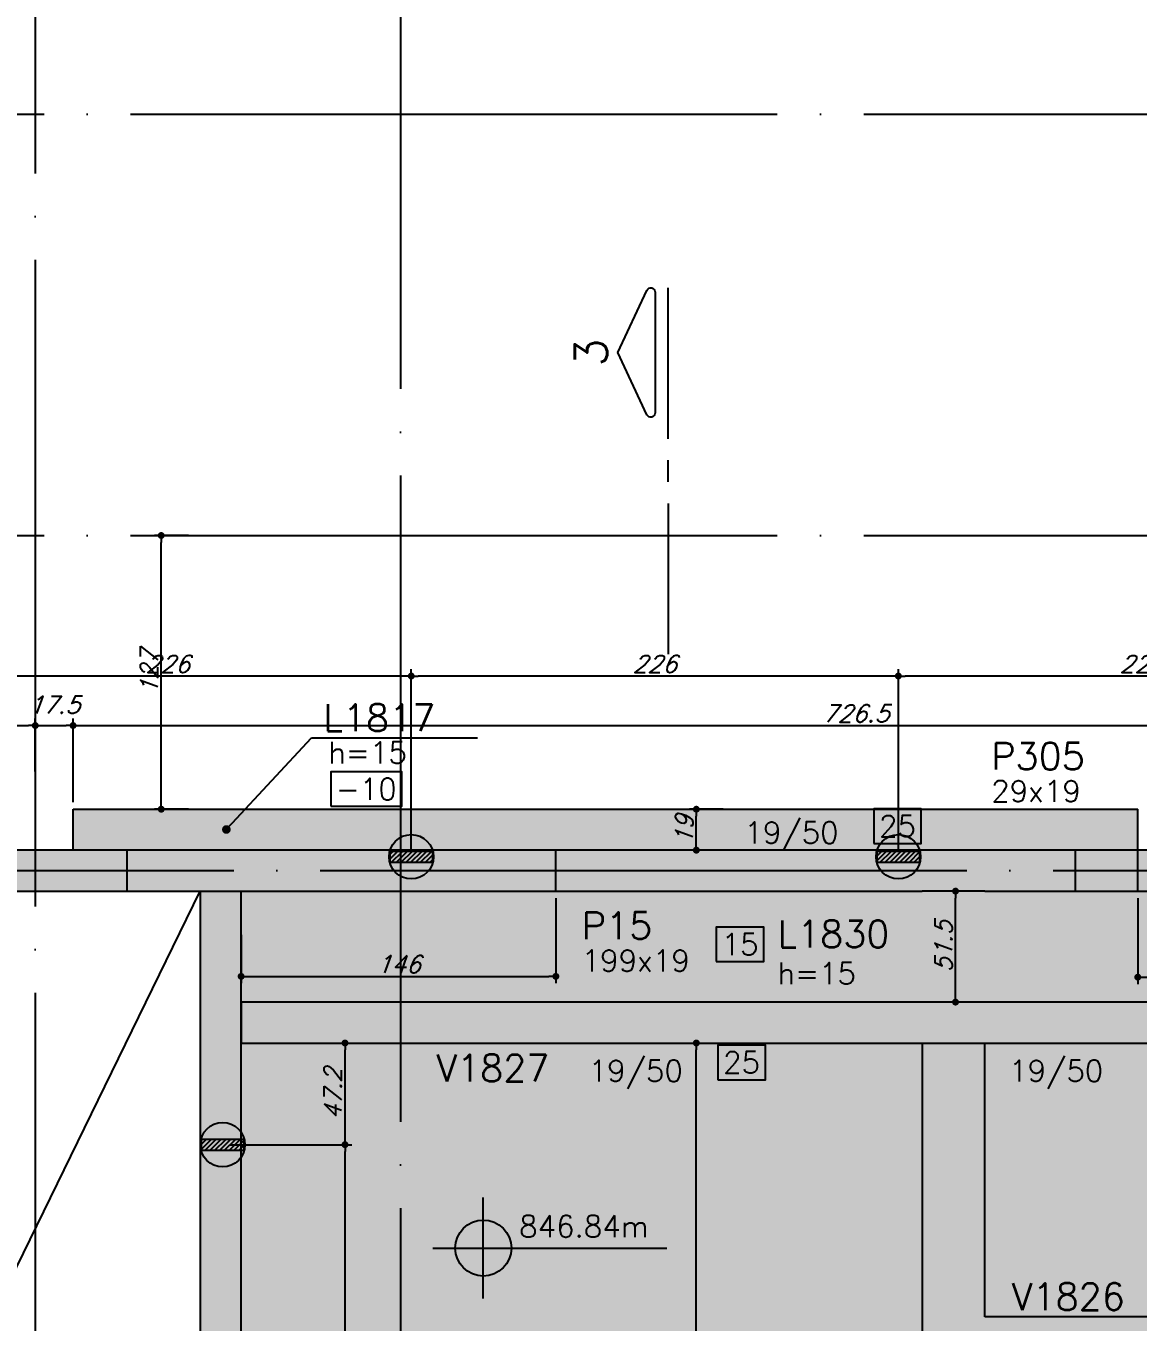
# Model space of a CAD drawing. Header units: millimetres. Extents: x -2404 to 6316, y -1750 to 2455.
# Drawn here: x -1264 to -748, y -5 to 596 of the extents above; entities that cross this region are included whole.
import ezdxf
from ezdxf import colors
from ezdxf.entities.mleader import LeaderData, LeaderLine
from ezdxf.enums import TextEntityAlignment as Align
from ezdxf.math import Vec2, Vec3

# ---------------------------------------------------------------- set-up
doc = ezdxf.new("R2010")
doc.units = ezdxf.units.MM
doc.header["$LTSCALE"] = 50
doc.linetypes.add('EIXO', pattern=[6.8, 6, -0.4, 0, -0.4])
for name, color, linetype in [('242', 3, 'Continuous'), ('F-ARM', 6, 'Continuous'), ('F-AUX-RED', 1, 'Continuous'), ('F-CORTE-INDICAÇÃO', 4, 'Continuous'), ('F-COTAS', 106, 'Continuous'), ('F-COTAS ANCORAGEM', 106, 'Continuous'), ('F-DESNIVEL-1', 254, 'Continuous'), ('F-EIXO', 12, 'EIXO'), ('F-LAJES', 3, 'Continuous'), ('F-LAJES-DIM', 2, 'Continuous'), ('F-LAJES-NOME', 4, 'Continuous'), ('F-NÍVEL-PLANTA', 2, 'Continuous'), ('F-PILARES-DIM', 172, 'Continuous'), ('F-PILARES-M', 170, 'Continuous'), ('F-PILARES-NOME', 170, 'Continuous'), ('F-TEXTO', 6, 'Continuous'), ('F-VIGAS', 3, 'Continuous'), ('F-VIGAS-DIM', 2, 'Continuous'), ('F-VIGAS-NOME', 4, 'Continuous'), ('F-VÃO', 1, 'Continuous')]:
    doc.layers.add(name, color=color, linetype=linetype)
doc.layers.add('F-DESNIVEL-2', color=7, linetype='Continuous', true_color=0xffd1e8)
doc.layers.add('F-DESNIVEL-3', color=7, linetype='Continuous', true_color=0xd5c7ff)
doc.styles.add('CP-TEXT-INCL', font='romans.shx', dxfattribs={"oblique": 20})
doc.styles.add('MCP', font='romans.shx')
doc.styles.add('ROMANS', font='romans.shx')
doc.styles.get("Standard").update_dxf_attribs({"font": 'romans.shx'})
doc.dimstyles.new('CP-COTAS-50', dxfattribs={"dimscale": 0.64, "dimtxt": 12.5, "dimasz": 5, "dimexe": 5, "dimexo": 5, "dimgap": 2.5, "dimtad": 1, "dimdec": 1, "dimdsep": 46, "dimtxsty": 'CP-TEXT-INCL', "dimblk1": 'DOT', "dimblk2": 'DOT', "dimsah": 1, "dimcen": 9, "dimclrd": 256, "dimclre": 256, "dimclrt": 256, "dimadec": 0, "dimazin": 0, "dimtfac": 1, "dimtdec": 1, "dimtmove": 2, "dimatfit": 3, "dimldrblk": 'DOT', "dimfxl": 0, "dimtolj": 1, "dimarcsym": 0})

# ---------------------------------------------------------------- blocks, each defined once
blk = doc.blocks.new('*U17')
at = {"layer": 'F-EIXO'}
blk.add_line((0, 0), (4945.5, 0), dxfattribs=at)
at = {"layer": 'F-TEXTO', "style": 'ROMANS'}
blk.add_attdef('EIXO', text='', height=17.5, dxfattribs=at).set_placement((-28.21, 0), align=Align.MIDDLE_CENTER)
blk = doc.blocks.new('*U18')
at = {"layer": 'F-EIXO'}
blk.add_line((0, 0), (0, -2479.78), dxfattribs=at)
at = {"layer": 'F-TEXTO', "style": 'ROMANS'}
blk.add_attdef('EIXO', text='', height=17.5, rotation=360, dxfattribs=at).set_placement((0, 28.21), align=Align.MIDDLE_CENTER)
blk = doc.blocks.new('*U16')
at = {"layer": 'F-EIXO'}
blk.add_line((0, 0), (4857.5, 0), dxfattribs=at)
at = {"layer": 'F-TEXTO', "style": 'ROMANS'}
blk.add_attdef('EIXO', text='', height=17.5, dxfattribs=at).set_placement((-28.21, 0), align=Align.MIDDLE_CENTER)
blk = doc.blocks.new('*U19')
at = {"layer": 'F-EIXO'}
blk.add_line((0, 0), (0, -2579.78), dxfattribs=at)
at = {"layer": 'F-TEXTO', "style": 'ROMANS'}
blk.add_attdef('EIXO', text='', height=17.5, rotation=360, dxfattribs=at).set_placement((0, 28.21), align=Align.MIDDLE_CENTER)
blk = doc.blocks.new('*U11')
at = {"layer": 'F-LAJES-DIM', "color": 1}
blk.add_lwpolyline([(0, 0), (33, 0), (33, 16), (0, 16)], close=True, dxfattribs=at)
at = {"layer": 'F-LAJES-DIM', "style": 'MCP'}
blk.add_attdef('DIM', text='', height=10, dxfattribs=at).set_placement((16.5, 8), align=Align.MIDDLE_CENTER)
blk = doc.blocks.new('*U5')
at = {"layer": 'F-VIGAS-DIM', "color": 1}
blk.add_lwpolyline([(0, 0), (22, 0), (22, 16), (0, 16)], close=True, dxfattribs=at)
at = {"layer": 'F-VIGAS-DIM', "style": 'MCP'}
blk.add_attdef('DIM', text='', height=10, dxfattribs=at).set_placement((11, 8), align=Align.MIDDLE_CENTER)
blk = doc.blocks.new('Nível - Planta')
at = {"layer": 'F-NÍVEL-PLANTA'}
h = blk.add_hatch(color=71, dxfattribs=at)
h.paths.add_polyline_path([(0, 0), (0, 0.26, 0.414214), (-0.26, 0)])
h.paths.add_polyline_path([(0.26, 0), (0, 0), (0, -0.26, 0.414214)])
for p, q in [((0, -0.469), (0, 0.469)), ((-0.469, 0), (1.704, 0))]:
    blk.add_line(p, q, dxfattribs=at)
blk.add_circle((0, 0), 0.26, dxfattribs=at)
at = {"layer": 'F-TEXTO', "color": 3, "style": 'MCP'}
blk.add_attdef('NÍVEL', (0.333, 0.102), '', height=0.2, dxfattribs=at)
blk = doc.blocks.new('*U8')
at = {"layer": 'F-CORTE-INDICAÇÃO'}
for p, q in [((70, 0), (0, 0)), ((80, 0), (90, 0)), ((100, 0), (170, 0))]:
    blk.add_line(p, q, dxfattribs=at)
blk.add_lwpolyline([(112, 6, -0.802585), (111.15, 9.81), (140, 23.26), (168.85, 9.81, -0.802585), (168, 6)], format="xyb", close=True, dxfattribs=at)
at = {"layer": 'F-CORTE-INDICAÇÃO', "style": 'ROMANS'}
blk.add_attdef('CORTE', text='', height=15, dxfattribs=at).set_placement((140, 35.76), align=Align.MIDDLE_CENTER)
at = {"layer": 'F-CORTE-INDICAÇÃO', "color": 2, "style": 'ROMANS'}
blk.add_attdef('FOLHA', text='', height=12, dxfattribs=at).set_placement((140, -10), align=Align.MIDDLE_CENTER)
blk = doc.blocks.new('_DOT')
at = {"color": 0, "linetype": 'ByBlock'}
blk.add_line((-0.5, 0), (-1, 0), dxfattribs=at)
at = {"color": 0, "linetype": 'ByBlock', "const_width": 0.5}
blk.add_lwpolyline([(-0.25, 0, 1), (0.25, 0, 1)], format="xyb", close=True, dxfattribs=at)
blk = doc.blocks.new('*D46')
at = {"layer": 'DEFPOINTS', "color": 0, "transparency": 16777216}
for p in [(-952.82, 124), (-952.82, 124), (-952.82, -475)]:
    blk.add_point(p, dxfattribs=at)
at = {"layer": 'F-COTAS', "lineweight": -2, "transparency": 16777216}
blk.add_line((-952.82, -471.8), (-952.82, 120.8), dxfattribs=at)
at = {"layer": 'F-COTAS', "lineweight": -2, "transparency": 16777216, "xscale": 3.2, "yscale": 3.2, "zscale": 3.2}
for p, rotation in [((-952.82, 124), 90), ((-952.82, -475), 270)]:
    blk.add_blockref('_DOT', p, dxfattribs=dict(at, rotation=rotation))
at = {"layer": 'F-COTAS', "transparency": 16777216, "insert": (-958.42, -175.5), "char_height": 8, "attachment_point": 5, "rotation": 90, "style": 'CP-TEXT-INCL'}
blk.add_mtext('\\A1;599', dxfattribs=at)
blk = doc.blocks.new('*D90')
at = {"layer": 'DEFPOINTS', "color": 0, "transparency": 16777216}
for p in [(-952.82, 232.5), (-937.2, 232.5), (-939.77, 213.5)]:
    blk.add_point(p, dxfattribs=at)
at = {"layer": 'F-COTAS', "lineweight": -2, "transparency": 16777216}
for p, q in [((-940.4, 232.5), (-956.02, 232.5)), ((-952.82, 216.7), (-952.82, 229.3)), ((-942.97, 213.5), (-956.02, 213.5))]:
    blk.add_line(p, q, dxfattribs=at)
at = {"layer": 'F-COTAS', "lineweight": -2, "transparency": 16777216, "xscale": 3.2, "yscale": 3.2, "zscale": 3.2}
for p, rotation in [((-952.82, 232.5), 90), ((-952.82, 213.5), 270)]:
    blk.add_blockref('_DOT', p, dxfattribs=dict(at, rotation=rotation))
at = {"layer": 'F-COTAS', "transparency": 16777216, "insert": (-958.42, 223), "char_height": 8, "attachment_point": 5, "rotation": 90, "style": 'CP-TEXT-INCL'}
blk.add_mtext('\\A1;19', dxfattribs=at)
blk = doc.blocks.new('*D91')
at = {"layer": 'DEFPOINTS', "color": 0, "transparency": 16777216}
for p in [(-515.5, 271.33), (-515.5, 245.99), (-1242, 232.5)]:
    blk.add_point(p, dxfattribs=at)
at = {"layer": 'F-COTAS', "lineweight": -2, "transparency": 16777216}
for p, q in [((-1242, 235.7), (-1242, 274.53)), ((-1238.8, 271.33), (-518.7, 271.33)), ((-515.5, 249.19), (-515.5, 274.53))]:
    blk.add_line(p, q, dxfattribs=at)
at = {"layer": 'F-COTAS', "lineweight": -2, "transparency": 16777216, "xscale": 3.2, "yscale": 3.2, "zscale": 3.2, "rotation": 180}
blk.add_blockref('_DOT', (-1242, 271.33), dxfattribs=at)
at = {"layer": 'F-COTAS', "lineweight": -2, "transparency": 16777216, "xscale": 3.2, "yscale": 3.2, "zscale": 3.2}
blk.add_blockref('_DOT', (-515.5, 271.33), dxfattribs=at)
at = {"layer": 'F-COTAS', "transparency": 16777216, "insert": (-878.75, 276.93), "char_height": 8, "attachment_point": 5, "style": 'CP-TEXT-INCL'}
blk.add_mtext('\\A1;726.5', dxfattribs=at)
blk = doc.blocks.new('*D92')
at = {"layer": 'DEFPOINTS', "color": 0, "transparency": 16777216}
for p in [(-1018, 194.5), (-1164, 177.47), (-1018, 154.95)]:
    blk.add_point(p, dxfattribs=at)
at = {"layer": 'F-COTAS', "lineweight": -2, "transparency": 16777216}
for p, q in [((-1018, 191.3), (-1018, 151.75)), ((-1164, 174.27), (-1164, 151.75)), ((-1160.8, 154.95), (-1021.2, 154.95))]:
    blk.add_line(p, q, dxfattribs=at)
at = {"layer": 'F-COTAS', "lineweight": -2, "transparency": 16777216, "xscale": 3.2, "yscale": 3.2, "zscale": 3.2, "rotation": 180}
blk.add_blockref('_DOT', (-1164, 154.95), dxfattribs=at)
at = {"layer": 'F-COTAS', "lineweight": -2, "transparency": 16777216, "xscale": 3.2, "yscale": 3.2, "zscale": 3.2}
blk.add_blockref('_DOT', (-1018, 154.95), dxfattribs=at)
at = {"layer": 'F-COTAS', "transparency": 16777216, "insert": (-1091, 160.55), "char_height": 8, "attachment_point": 5, "style": 'CP-TEXT-INCL'}
blk.add_mtext('\\A1;146', dxfattribs=at)
blk = doc.blocks.new('*D138')
at = {"layer": 'DEFPOINTS', "color": 0, "transparency": 16777216}
for p in [(2835, 864.5), (-1650, -579), (2835, -715.16)]:
    blk.add_point(p, dxfattribs=at)
at = {"layer": 'F-COTAS', "lineweight": -2, "transparency": 16777216}
for p, q in [((2835, 861.3), (2835, -718.36)), ((-1650, -582.2), (-1650, -718.36)), ((-1646.8, -715.16), (2831.8, -715.16))]:
    blk.add_line(p, q, dxfattribs=at)
at = {"layer": 'F-COTAS', "lineweight": -2, "transparency": 16777216, "xscale": 3.2, "yscale": 3.2, "zscale": 3.2, "rotation": 180}
blk.add_blockref('_DOT', (-1650, -715.16), dxfattribs=at)
at = {"layer": 'F-COTAS', "lineweight": -2, "transparency": 16777216, "xscale": 3.2, "yscale": 3.2, "zscale": 3.2}
blk.add_blockref('_DOT', (2835, -715.16), dxfattribs=at)
at = {"layer": 'F-COTAS', "transparency": 16777216, "insert": (592.5, -709.56), "char_height": 8, "attachment_point": 5, "style": 'CP-TEXT-INCL'}
blk.add_mtext('\\A1;4485', dxfattribs=at)
blk = doc.blocks.new('*D201')
at = {"layer": 'DEFPOINTS', "color": 0, "transparency": 16777216}
for p in [(-1791.22, 1389), (-893.5, 1389), (-1650, -579)]:
    blk.add_point(p, dxfattribs=at)
at = {"layer": 'F-COTAS', "lineweight": -2, "transparency": 16777216}
for p, q in [((-896.7, 1389), (-1794.42, 1389)), ((-1791.22, -575.8), (-1791.22, 1385.8)), ((-1653.2, -579), (-1794.42, -579))]:
    blk.add_line(p, q, dxfattribs=at)
at = {"layer": 'F-COTAS', "lineweight": -2, "transparency": 16777216, "xscale": 3.2, "yscale": 3.2, "zscale": 3.2}
for p, rotation in [((-1791.22, 1389), 90), ((-1791.22, -579), 270)]:
    blk.add_blockref('_DOT', p, dxfattribs=dict(at, rotation=rotation))
at = {"layer": 'F-COTAS', "transparency": 16777216, "insert": (-1796.82, 405), "char_height": 8, "attachment_point": 5, "rotation": 90, "style": 'CP-TEXT-INCL'}
blk.add_mtext('\\A1;1968', dxfattribs=at)
blk = doc.blocks.new('*D215')
at = {"layer": 'DEFPOINTS', "color": 0, "transparency": 16777216}
for p in [(-1259.5, 271.33), (-1259.5, 246.78), (-1650, 213.5)]:
    blk.add_point(p, dxfattribs=at)
at = {"layer": 'F-COTAS', "lineweight": -2, "transparency": 16777216}
for p, q in [((-1650, 216.7), (-1650, 274.53)), ((-1646.8, 271.33), (-1262.7, 271.33)), ((-1259.5, 249.98), (-1259.5, 274.53))]:
    blk.add_line(p, q, dxfattribs=at)
at = {"layer": 'F-COTAS', "lineweight": -2, "transparency": 16777216, "xscale": 3.2, "yscale": 3.2, "zscale": 3.2, "rotation": 180}
blk.add_blockref('_DOT', (-1650, 271.33), dxfattribs=at)
at = {"layer": 'F-COTAS', "lineweight": -2, "transparency": 16777216, "xscale": 3.2, "yscale": 3.2, "zscale": 3.2}
blk.add_blockref('_DOT', (-1259.5, 271.33), dxfattribs=at)
at = {"layer": 'F-COTAS', "transparency": 16777216, "insert": (-1454.75, 276.93), "char_height": 8, "attachment_point": 5, "style": 'CP-TEXT-INCL'}
blk.add_mtext('\\A1;390.5', dxfattribs=at)
blk = doc.blocks.new('*D216')
at = {"layer": 'DEFPOINTS', "color": 0, "transparency": 16777216}
for p in [(-1242, 271.33), (-1259.5, 256.16), (-1242, 256.16)]:
    blk.add_point(p, dxfattribs=at)
at = {"layer": 'F-COTAS', "lineweight": -2, "transparency": 16777216}
for p, q in [((-1259.5, 259.36), (-1259.5, 274.53)), ((-1256.3, 271.33), (-1245.2, 271.33)), ((-1242, 259.36), (-1242, 274.53))]:
    blk.add_line(p, q, dxfattribs=at)
at = {"layer": 'F-COTAS', "lineweight": -2, "transparency": 16777216, "xscale": 3.2, "yscale": 3.2, "zscale": 3.2, "rotation": 180}
blk.add_blockref('_DOT', (-1259.5, 271.33), dxfattribs=at)
at = {"layer": 'F-COTAS', "lineweight": -2, "transparency": 16777216, "xscale": 3.2, "yscale": 3.2, "zscale": 3.2}
blk.add_blockref('_DOT', (-1242, 271.33), dxfattribs=at)
at = {"layer": 'F-COTAS', "transparency": 16777216, "insert": (-1250.75, 280.93), "char_height": 8, "attachment_point": 5, "style": 'CP-TEXT-INCL'}
blk.add_mtext('\\A1;17.5', dxfattribs=at)
blk = doc.blocks.new('*D217')
at = {"layer": 'DEFPOINTS', "color": 0, "transparency": 16777216}
for p in [(-1201.07, 359.5), (-1185.27, 359.5), (-1185.27, 232.5)]:
    blk.add_point(p, dxfattribs=at)
at = {"layer": 'F-COTAS', "lineweight": -2, "transparency": 16777216}
for p, q in [((-1188.47, 359.5), (-1204.27, 359.5)), ((-1201.07, 235.7), (-1201.07, 356.3)), ((-1188.47, 232.5), (-1204.27, 232.5))]:
    blk.add_line(p, q, dxfattribs=at)
at = {"layer": 'F-COTAS', "lineweight": -2, "transparency": 16777216, "xscale": 3.2, "yscale": 3.2, "zscale": 3.2}
for p, rotation in [((-1201.07, 359.5), 90), ((-1201.07, 232.5), 270)]:
    blk.add_blockref('_DOT', p, dxfattribs=dict(at, rotation=rotation))
at = {"layer": 'F-COTAS', "transparency": 16777216, "insert": (-1206.67, 296), "char_height": 8, "attachment_point": 5, "rotation": 90, "style": 'CP-TEXT-INCL'}
blk.add_mtext('\\A1;127', dxfattribs=at)
blk = doc.blocks.new('*U12')
at = {"layer": 'F-LAJES-DIM', "color": 1}
blk.add_lwpolyline([(0, 0), (22, 0), (22, 16), (0, 16)], close=True, dxfattribs=at)
at = {"layer": 'F-LAJES-DIM', "style": 'MCP'}
blk.add_attdef('DIM', text='', height=10, dxfattribs=at).set_placement((11, 8), align=Align.MIDDLE_CENTER)
blk = doc.blocks.new('*D232')
at = {"layer": 'DEFPOINTS', "color": 0, "transparency": 16777216}
for p in [(-832.55, 194.5), (-831.27, 194.5), (-831.27, 143)]:
    blk.add_point(p, dxfattribs=at)
at = {"layer": 'F-COTAS', "lineweight": -2, "transparency": 16777216}
for p, q in [((-834.47, 194.5), (-835.75, 194.5)), ((-832.55, 146.2), (-832.55, 191.3)), ((-834.47, 143), (-835.75, 143))]:
    blk.add_line(p, q, dxfattribs=at)
at = {"layer": 'F-COTAS', "lineweight": -2, "transparency": 16777216, "xscale": 3.2, "yscale": 3.2, "zscale": 3.2}
for p, rotation in [((-832.55, 194.5), 90), ((-832.55, 143), 270)]:
    blk.add_blockref('_DOT', p, dxfattribs=dict(at, rotation=rotation))
at = {"layer": 'F-COTAS', "transparency": 16777216, "insert": (-838.15, 168.75), "char_height": 8, "attachment_point": 5, "rotation": 90, "style": 'CP-TEXT-INCL'}
blk.add_mtext('\\A1;51.5', dxfattribs=at)
blk = doc.blocks.new('*D233')
at = {"layer": 'DEFPOINTS', "color": 0, "transparency": 16777216}
for p in [(-696, 213.5), (-748, 194.5), (-696, 154.58)]:
    blk.add_point(p, dxfattribs=at)
at = {"layer": 'F-COTAS', "lineweight": -2, "transparency": 16777216}
for p, q in [((-696, 210.3), (-696, 151.38)), ((-748, 191.3), (-748, 151.38)), ((-744.8, 154.58), (-699.2, 154.58))]:
    blk.add_line(p, q, dxfattribs=at)
at = {"layer": 'F-COTAS', "lineweight": -2, "transparency": 16777216, "xscale": 3.2, "yscale": 3.2, "zscale": 3.2, "rotation": 180}
blk.add_blockref('_DOT', (-748, 154.58), dxfattribs=at)
at = {"layer": 'F-COTAS', "lineweight": -2, "transparency": 16777216, "xscale": 3.2, "yscale": 3.2, "zscale": 3.2}
blk.add_blockref('_DOT', (-696, 154.58), dxfattribs=at)
at = {"layer": 'F-COTAS', "transparency": 16777216, "insert": (-722, 160.18), "char_height": 8, "attachment_point": 5, "style": 'CP-TEXT-INCL'}
blk.add_mtext('\\A1;52', dxfattribs=at)
blk = doc.blocks.new('PONTO ANCORAGEM_EST')
at = {"layer": 'F-ARM'}
h = blk.add_hatch(dxfattribs=at)
h.set_pattern_fill('ANSI31', color=2, scale=0.5)
h.paths.add_polyline_path([(-1159.55, 5937.09), (-1179.55, 5937.09), (-1179.55, 5932.09), (-1159.55, 5932.09)])
at = {"layer": 'F-ARM', "color": 3, "elevation": 0}
blk.add_lwpolyline([(-1179.55, 5932.09), (-1159.55, 5932.09), (-1159.55, 5937.09), (-1179.55, 5937.09)], close=True, dxfattribs=at)
at = {"layer": 'F-ARM', "color": 3}
blk.add_circle((-1169.55, 5934.59, 0), 10.31, dxfattribs=at)
blk = doc.blocks.new('*D358')
at = {"layer": 'DEFPOINTS', "color": 0, "transparency": 16777216}
for p in [(-859.08, 294.3), (-859.08, 210.44), (-633.08, 210.44)]:
    blk.add_point(p, dxfattribs=at)
at = {"layer": 'F-COTAS ANCORAGEM', "lineweight": -2, "transparency": 16777216}
for p, q in [((-859.08, 213.64), (-859.08, 297.5)), ((-633.08, 213.64), (-633.08, 297.5)), ((-636.28, 294.3), (-855.88, 294.3))]:
    blk.add_line(p, q, dxfattribs=at)
at = {"layer": 'F-COTAS ANCORAGEM', "lineweight": -2, "transparency": 16777216, "xscale": 3.2, "yscale": 3.2, "zscale": 3.2, "rotation": 180}
blk.add_blockref('_DOT', (-859.08, 294.3), dxfattribs=at)
at = {"layer": 'F-COTAS ANCORAGEM', "lineweight": -2, "transparency": 16777216, "xscale": 3.2, "yscale": 3.2, "zscale": 3.2}
blk.add_blockref('_DOT', (-633.08, 294.3), dxfattribs=at)
at = {"layer": 'F-COTAS ANCORAGEM', "transparency": 16777216, "insert": (-746.08, 299.9), "char_height": 8, "attachment_point": 5, "style": 'CP-TEXT-INCL'}
blk.add_mtext('\\A1;226', dxfattribs=at)
blk = doc.blocks.new('*D359')
at = {"layer": 'DEFPOINTS', "color": 0, "transparency": 16777216}
for p in [(-1085.08, 294.3), (-1085.08, 210.44), (-859.08, 210.44)]:
    blk.add_point(p, dxfattribs=at)
at = {"layer": 'F-COTAS ANCORAGEM', "lineweight": -2, "transparency": 16777216}
for p, q in [((-1085.08, 213.64), (-1085.08, 297.5)), ((-859.08, 213.64), (-859.08, 297.5)), ((-862.28, 294.3), (-1081.88, 294.3))]:
    blk.add_line(p, q, dxfattribs=at)
at = {"layer": 'F-COTAS ANCORAGEM', "lineweight": -2, "transparency": 16777216, "xscale": 3.2, "yscale": 3.2, "zscale": 3.2, "rotation": 180}
blk.add_blockref('_DOT', (-1085.08, 294.3), dxfattribs=at)
at = {"layer": 'F-COTAS ANCORAGEM', "lineweight": -2, "transparency": 16777216, "xscale": 3.2, "yscale": 3.2, "zscale": 3.2}
blk.add_blockref('_DOT', (-859.08, 294.3), dxfattribs=at)
at = {"layer": 'F-COTAS ANCORAGEM', "transparency": 16777216, "insert": (-972.08, 299.9), "char_height": 8, "attachment_point": 5, "style": 'CP-TEXT-INCL'}
blk.add_mtext('\\A1;226', dxfattribs=at)
blk = doc.blocks.new('*D360')
at = {"layer": 'DEFPOINTS', "color": 0, "transparency": 16777216}
for p in [(-1311.08, 294.3), (-1311.08, 210.44), (-1085.08, 210.44)]:
    blk.add_point(p, dxfattribs=at)
at = {"layer": 'F-COTAS ANCORAGEM', "lineweight": -2, "transparency": 16777216}
for p, q in [((-1311.08, 213.64), (-1311.08, 297.5)), ((-1085.08, 213.64), (-1085.08, 297.5)), ((-1088.28, 294.3), (-1307.88, 294.3))]:
    blk.add_line(p, q, dxfattribs=at)
at = {"layer": 'F-COTAS ANCORAGEM', "lineweight": -2, "transparency": 16777216, "xscale": 3.2, "yscale": 3.2, "zscale": 3.2, "rotation": 180}
blk.add_blockref('_DOT', (-1311.08, 294.3), dxfattribs=at)
at = {"layer": 'F-COTAS ANCORAGEM', "lineweight": -2, "transparency": 16777216, "xscale": 3.2, "yscale": 3.2, "zscale": 3.2}
blk.add_blockref('_DOT', (-1085.08, 294.3), dxfattribs=at)
at = {"layer": 'F-COTAS ANCORAGEM', "transparency": 16777216, "insert": (-1198.08, 299.9), "char_height": 8, "attachment_point": 5, "style": 'CP-TEXT-INCL'}
blk.add_mtext('\\A1;226', dxfattribs=at)
blk = doc.blocks.new('*D365')
at = {"layer": 'DEFPOINTS', "color": 0, "transparency": 16777216}
for p in [(-1172.6, 76.82), (-1115.82, 76.82), (-1172.6, -143.18)]:
    blk.add_point(p, dxfattribs=at)
at = {"layer": 'F-COTAS ANCORAGEM', "lineweight": -2, "transparency": 16777216}
for p, q in [((-1169.4, 76.82), (-1112.62, 76.82)), ((-1115.82, -139.98), (-1115.82, 73.62)), ((-1169.4, -143.18), (-1112.62, -143.18))]:
    blk.add_line(p, q, dxfattribs=at)
at = {"layer": 'F-COTAS ANCORAGEM', "lineweight": -2, "transparency": 16777216, "xscale": 3.2, "yscale": 3.2, "zscale": 3.2}
for p, rotation in [((-1115.82, 76.82), 90), ((-1115.82, -143.18), 270)]:
    blk.add_blockref('_DOT', p, dxfattribs=dict(at, rotation=rotation))
at = {"layer": 'F-COTAS ANCORAGEM', "transparency": 16777216, "insert": (-1121.42, -33.18), "char_height": 8, "attachment_point": 5, "rotation": 90, "style": 'CP-TEXT-INCL'}
blk.add_mtext('\\A1;220', dxfattribs=at)
blk = doc.blocks.new('*D366')
at = {"layer": 'DEFPOINTS', "color": 0, "transparency": 16777216}
for p in [(-1132.07, 124), (-1115.82, 124), (-1172.6, 76.82)]:
    blk.add_point(p, dxfattribs=at)
at = {"layer": 'F-COTAS ANCORAGEM', "lineweight": -2, "transparency": 16777216}
for p, q in [((-1128.87, 124), (-1112.62, 124)), ((-1115.82, 80.02), (-1115.82, 120.8)), ((-1169.4, 76.82), (-1112.62, 76.82))]:
    blk.add_line(p, q, dxfattribs=at)
at = {"layer": 'F-COTAS ANCORAGEM', "lineweight": -2, "transparency": 16777216, "xscale": 3.2, "yscale": 3.2, "zscale": 3.2}
for p, rotation in [((-1115.82, 124), 90), ((-1115.82, 76.82), 270)]:
    blk.add_blockref('_DOT', p, dxfattribs=dict(at, rotation=rotation))
at = {"layer": 'F-COTAS ANCORAGEM', "transparency": 16777216, "insert": (-1121.42, 100.41), "char_height": 8, "attachment_point": 5, "rotation": 90, "style": 'CP-TEXT-INCL'}
blk.add_mtext('\\A1;47.2', dxfattribs=at)

msp = doc.modelspace()

# ---------------------------------------------------------------- hatches: boundary and pattern name
at = {"layer": 'F-DESNIVEL-1', "linetype": 'Continuous'}
for points in [[(-1217, 194.5), (-1018, 194.5), (-1018, 213.5), (-1217, 213.5)], [(-777, 194.5), (-748, 194.5), (-748, 213.5), (-777, 213.5)]]:
    msp.add_hatch(color=256, dxfattribs=at).paths.add_polyline_path(points, flags=16)
at = {"layer": 'F-DESNIVEL-1'}
h = msp.add_hatch(color=256, dxfattribs=at)
h.dxf.hatch_style = 1
h.paths.add_polyline_path([(-1164, 124), (-515.5, 124), (-515.5, 143), (-1164, 143)])

# ---------------------------------------------------------------- linework, layer by layer
at = {"layer": '242', "linetype": 'Continuous'}
msp.add_line((-762.5, 204), (-762.5, 204), dxfattribs=at)
at = {"layer": 'F-DESNIVEL-1'}
msp.add_lwpolyline([(-1164, 124), (-515.5, 124), (-515.5, 143), (-1164, 143)], close=True, dxfattribs=at)
at = {"layer": 'F-DESNIVEL-1', "linetype": 'Continuous'}
for points in [[(-1591, 194.5), (-1217.1, 213.5), (-1610, 213.5)], [(-1591, 194.5), (-1217.1, 194.5), (-1217.1, 213.5)], [(-819, 194.5), (-819, 213.5), (-1017.9, 213.5)], [(-819, 194.5), (-1017.9, 213.5), (-1017.9, 194.5)], [(-819, 194.5), (-515.5, 194.5), (-515.5, 213.5)], [(-819, 194.5), (-515.5, 213.5), (-819, 213.5)], [(-819, 194.5), (-819, 213.5), (-819, 194.5)], [(-1164, -475), (-1164, 194.4), (-1183, 194.4)], [(-1164, -475), (-1183, 194.4), (-1183, -475)], [(-819, 194.5), (-1017.9, 194.5), (-819, 194.5)]]:
    msp.add_solid(points, dxfattribs=at)
at = {"layer": 'F-DESNIVEL-2', "linetype": 'Continuous'}
for points in [[(-1164, -475), (-833.5, -475), (-833.5, 194.5)], [(-1164, -475), (-833.5, 194.5), (-1164, -475)], [(-1164, -475), (-833.5, 194.5), (-1018, 194.5)], [(-1164, -475), (-1018, 194.5), (-1164, -475)], [(-1164, -475), (-1018, 194.5), (-1164, 194.5)], [(-1164, -475), (-1164, 194.5), (-1164, -475)], [(-804.5, -475), (-804.5, 194.5), (-833.5, 194.5)], [(-804.5, -475), (-833.5, 194.5), (-833.5, -475)], [(-515.5, -475), (-515.5, 0), (-804.5, 194.5)], [(-515.5, -475), (-804.5, 194.5), (-515.5, -475)], [(-515.5, 0), (-515.5, 194.5), (-804.5, 194.5)], [(-515.5, 0), (-804.5, 194.5), (-515.5, 0)], [(-515.5, -475), (-804.5, 194.5), (-804.5, -475)]]:
    msp.add_solid(points, dxfattribs=at)
at = {"layer": 'F-DESNIVEL-3', "linetype": 'Continuous'}
for points in [[(-1018, 213.5), (-748, 232.5), (-1242, 232.5)], [(-1018, 213.5), (-1242, 232.5), (-1018, 213.5)], [(-1018, 213.5), (-1242, 232.5), (-1242, 213.5)], [(-1018, 213.5), (-748, 213.5), (-748, 232.5)], [(-1018, 213.5), (-748, 232.5), (-1018, 213.5)], [(-1217, 213.5), (-1242, 213.5), (-1217, 213.5)]]:
    msp.add_solid(points, dxfattribs=at)
at = {"layer": 'F-LAJES', "linetype": 'Continuous'}
for p, q in [((-1242, 232.5), (-748, 232.5)), ((-1242, 213.5), (-1242, 232.5)), ((-1242, 232.5), (-748, 232.5)), ((-1242, 213.5), (-1242, 232.5)), ((-748, 213.5), (-748, 232.5))]:
    msp.add_line(p, q, dxfattribs=at)
at = {"layer": 'F-PILARES-M', "linetype": 'Continuous'}
for points in [[(-1217, 194.5), (-1018, 194.5), (-1018, 213.5), (-1217, 213.5), (-1217, 194.5)], [(-777, 194.5), (-748, 194.5), (-748, 213.5), (-777, 213.5), (-777, 194.5)]]:
    msp.add_lwpolyline(points, dxfattribs=at)
at = {"layer": 'F-VIGAS'}
msp.add_line((-819, 194.5), (-848, 194.5), dxfattribs=at)
for points in [[(-1217, 213.5), (-1610, 213.5)], [(-819, 213.5), (-1018, 213.5)], [(-515.5, 213.5), (-819, 213.5)], [(-1591, 194.5), (-1217, 194.5)], [(-1183, 194.5), (-1183, -475)], [(-1164, -475), (-1164, 194.5)], [(-1018, 194.5), (-848, 194.5)], [(-819, 194.5), (-515.5, 194.5)], [(-515.5, 143), (-1164, 143)], [(-1164, 124), (-819, 124)], [(-848, 124), (-848, -10)], [(-819, -3), (-819, 124)], [(-819, 124), (-515.5, 124)], [(-515.5, -3), (-819, -3)]]:
    msp.add_lwpolyline(points, dxfattribs=at)
at = {"layer": 'F-VÃO'}
msp.add_line((-1510, -475), (-1183, 194.5), dxfattribs=at)

# ---------------------------------------------------------------- block references
at = {"layer": 'F-ARM'}
for p in [(84.469, -5724.151, 0), (310.469, -5724.151, 0), (-3.045, -5857.775, 0)]:
    msp.add_blockref('PONTO ANCORAGEM_EST', p, dxfattribs=at)
at = {"layer": 'F-CORTE-INDICAÇÃO', "linetype": 'Continuous'}
ref = msp.add_blockref('*U8', (-965.937, 304.423), dxfattribs=dict(at, rotation=90))
ref.add_attrib('CORTE', '3', dxfattribs={"height": 15, "rotation": 90, "style": 'ROMANS'}).set_placement((-1001.7, 444.423), align=Align.MIDDLE_CENTER)
at = {"layer": 'F-EIXO', "linetype": 'Continuous'}
for name, p in [('*U19', (-1259.5, 1847.82)), ('*U18', (-1090, 1747.82)), ('*U17', (-1895.471, 555)), ('*U17', (-1895.471, 359.5)), ('*U16', (-1807.517, 204))]:
    msp.add_blockref(name, p, dxfattribs=at)
at = {"layer": 'F-LAJES-DIM', "linetype": 'Continuous'}
for name, p, values in [('*U11', (-1122.455, 233.843), {'DIM': '-10'}), ('*U12', (-943.555, 161.839), {'DIM': '15'})]:
    msp.add_blockref(name, p, dxfattribs=at).add_auto_attribs(values)
at = {"layer": 'F-NÍVEL-PLANTA', "linetype": 'Continuous', "xscale": 50, "yscale": 50, "zscale": 50}
msp.add_blockref('Nível - Planta', (-1051.643, 28.861), dxfattribs=at).add_auto_attribs({'NÍVEL': '846.84m'})
at = {"layer": 'F-VIGAS-DIM', "linetype": 'Continuous'}
for p in [(-870.5, 216.625), (-942.801, 107.009)]:
    msp.add_blockref('*U5', p, dxfattribs=at).add_auto_attribs({'DIM': '25'})

# ---------------------------------------------------------------- texts
at = {"layer": 'F-LAJES-DIM', "linetype": 'Continuous', "style": 'MCP'}
for p in [(-1123.574, 253.775), (-915.174, 151.329)]:
    msp.add_text('h=15', height=10, dxfattribs=at).set_placement(p)
at = {"layer": 'F-LAJES-NOME', "linetype": 'Continuous', "style": 'MCP'}
for s, p in [('L1817', (-1125.888, 268.684)), ('L1830', (-915.174, 168.329))]:
    msp.add_text(s, height=12.5, dxfattribs=at).set_placement(p)
at = {"layer": 'F-PILARES-DIM', "linetype": 'Continuous', "style": 'MCP'}
for s, p in [('29x19', (-815.973, 235.874)), ('199x19', (-1005.995, 157.221))]:
    msp.add_text(s, height=10, dxfattribs=at).set_placement(p)
at = {"layer": 'F-PILARES-NOME', "linetype": 'Continuous', "style": 'MCP'}
for s, p in [('P305', (-815.973, 250.874)), ('P15', (-1005.995, 172.221))]:
    msp.add_text(s, height=12.5, dxfattribs=at).set_placement(p)
at = {"layer": 'F-VIGAS-DIM', "linetype": 'Continuous', "style": 'MCP'}
for p in [(-930.5, 216.625), (-1002.766, 106.114), (-807.692, 106.114)]:
    msp.add_text('19/50', height=10, dxfattribs=at).set_placement(p)
at = {"layer": 'F-VIGAS-NOME', "linetype": 'Continuous', "style": 'MCP'}
for s, p in [('V1827', (-1073.472, 106.114)), ('V1826', (-806.5, 0.125))]:
    msp.add_text(s, height=12.5, dxfattribs=at).set_placement(p)

# ---------------------------------------------------------------- dimensions: what is measured, and where the dimension line sits
at = {"layer": 'F-COTAS'}
for base, p1, p2, angle, picture, middle in [((-1791.216, 1389), (-1650, -579), (-893.5, 1389), 90, '*D201', (-1796.816, 405)), ((-1201.072, 359.5), (-1185.268, 232.5), (-1185.268, 359.5), 90, '*D217', (-1206.672, 296)), ((-952.824, 232.5), (-939.773, 213.5), (-937.204, 232.5), 90, '*D90', (-958.424, 223)), ((-952.824, 124), (-952.824, -475), (-952.824, 124), 270, '*D46', (-958.424, -175.5))]:
    dim = msp.add_linear_dim(base=base, p1=p1, p2=p2, angle=angle, dimstyle='CP-COTAS-50', dxfattribs=at)
    dim.commit()
    dim.dimension.update_dxf_attribs({"geometry": picture, "text_midpoint": middle})
for base, p1, p2, picture, middle in [((2835, -715.164), (-1650, -579), (2835, 864.5), '*D138', (592.5, -709.564)), ((-1242, 271.326), (-1259.5, 256.159), (-1242, 256.159), '*D216', (-1250.75, 280.926)), ((-1259.5, 271.326), (-1650, 213.5), (-1259.5, 246.781), '*D215', (-1454.75, 276.926)), ((-515.5, 271.326), (-1242, 232.5), (-515.5, 245.986), '*D91', (-878.75, 276.926)), ((-1018, 154.948), (-1164, 177.473), (-1018, 194.5), '*D92', (-1091, 160.548))]:
    dim = msp.add_linear_dim(base=base, p1=p1, p2=p2, dimstyle='CP-COTAS-50', dxfattribs=at)
    dim.commit()
    dim.dimension.update_dxf_attribs({"geometry": picture, "text_midpoint": middle})
dim = msp.add_linear_dim(base=(-696, 154.584), p1=(-748, 194.5), p2=(-696, 213.5), dimstyle='CP-COTAS-50', override={"dimfxl": 7.5}, dxfattribs=at)
dim.commit()
dim.dimension.update_dxf_attribs({"geometry": '*D233', "text_midpoint": (-722, 160.184)})
dim = msp.add_linear_dim(base=(-832.551, 194.5), p1=(-831.269, 143), p2=(-831.269, 194.5), angle=90, dimstyle='CP-COTAS-50', override={"dimfxl": 7.5}, dxfattribs=at)
dim.commit()
dim.dimension.update_dxf_attribs({"geometry": '*D232', "text_midpoint": (-838.151, 168.75)})
at = {"layer": 'F-COTAS ANCORAGEM'}
for base, p1, p2, picture, middle in [((-1311.084, 294.298), (-1085.084, 210.444), (-1311.084, 210.444), '*D360', (-1198.084, 299.898)), ((-1085.084, 294.298), (-859.084, 210.444), (-1085.084, 210.444), '*D359', (-972.084, 299.898)), ((-859.084, 294.298), (-633.084, 210.444), (-859.084, 210.444), '*D358', (-746.084, 299.898))]:
    dim = msp.add_linear_dim(base=base, p1=p1, p2=p2, dimstyle='CP-COTAS-50', override={"dimfxl": 7.5}, dxfattribs=at)
    dim.commit()
    dim.dimension.update_dxf_attribs({"geometry": picture, "text_midpoint": middle})
for base, p1, p2, picture, middle in [((-1115.823, 124), (-1172.598, 76.82), (-1132.072, 124), '*D366', (-1121.423, 100.41)), ((-1115.823, 76.82), (-1172.598, -143.18), (-1172.598, 76.82), '*D365', (-1121.423, -33.18))]:
    dim = msp.add_linear_dim(base=base, p1=p1, p2=p2, angle=90, dimstyle='CP-COTAS-50', override={"dimfxl": 7.5}, dxfattribs=at)
    dim.commit()
    dim.dimension.update_dxf_attribs({"geometry": picture, "text_midpoint": middle})

# ---------------------------------------------------------------- leaders
at = {"layer": 'F-AUX-RED'}
ml = msp.add_multileader_mtext('Standard', dxfattribs=at)
ml.set_content('', color=256)
ml.set_leader_properties()
ml.set_arrow_properties(name='DOT')
ml.build(insert=Vec2(0, 0))
ctx = ml.context
ctx.base_point, ctx.plane_origin = Vec3(-1054.331, 265.7), Vec3(-1170.858, 223.096)
notes = []
notes.append((ctx, [(0, (1, 1, 0), (-1131.432, 265.7), (1, 0), 77.101, [(0, [(-1170.858, 223.096)], 0, [])])]))
ctx.mtext.insert, ctx.mtext.flow_direction = Vec3(-1052.331, 267.7), 5
for ctx, leaders in notes:
    for number, flags, end, landing, length, lines in leaders:
        leader = LeaderData()
        leader.index, (leader.has_last_leader_line, leader.has_dogleg_vector, leader.attachment_direction) = number, flags
        leader.last_leader_point, leader.dogleg_vector, leader.dogleg_length = Vec3(end), Vec3(landing), length
        for number, points, colour, breaks in lines:
            line = LeaderLine()
            line.index, line.vertices, line.color, line.breaks = number, Vec3.list(points), colors.encode_raw_color(colour), breaks
            leader.lines.append(line)
        ctx.leaders.append(leader)

doc.saveas('drawing.dxf')
